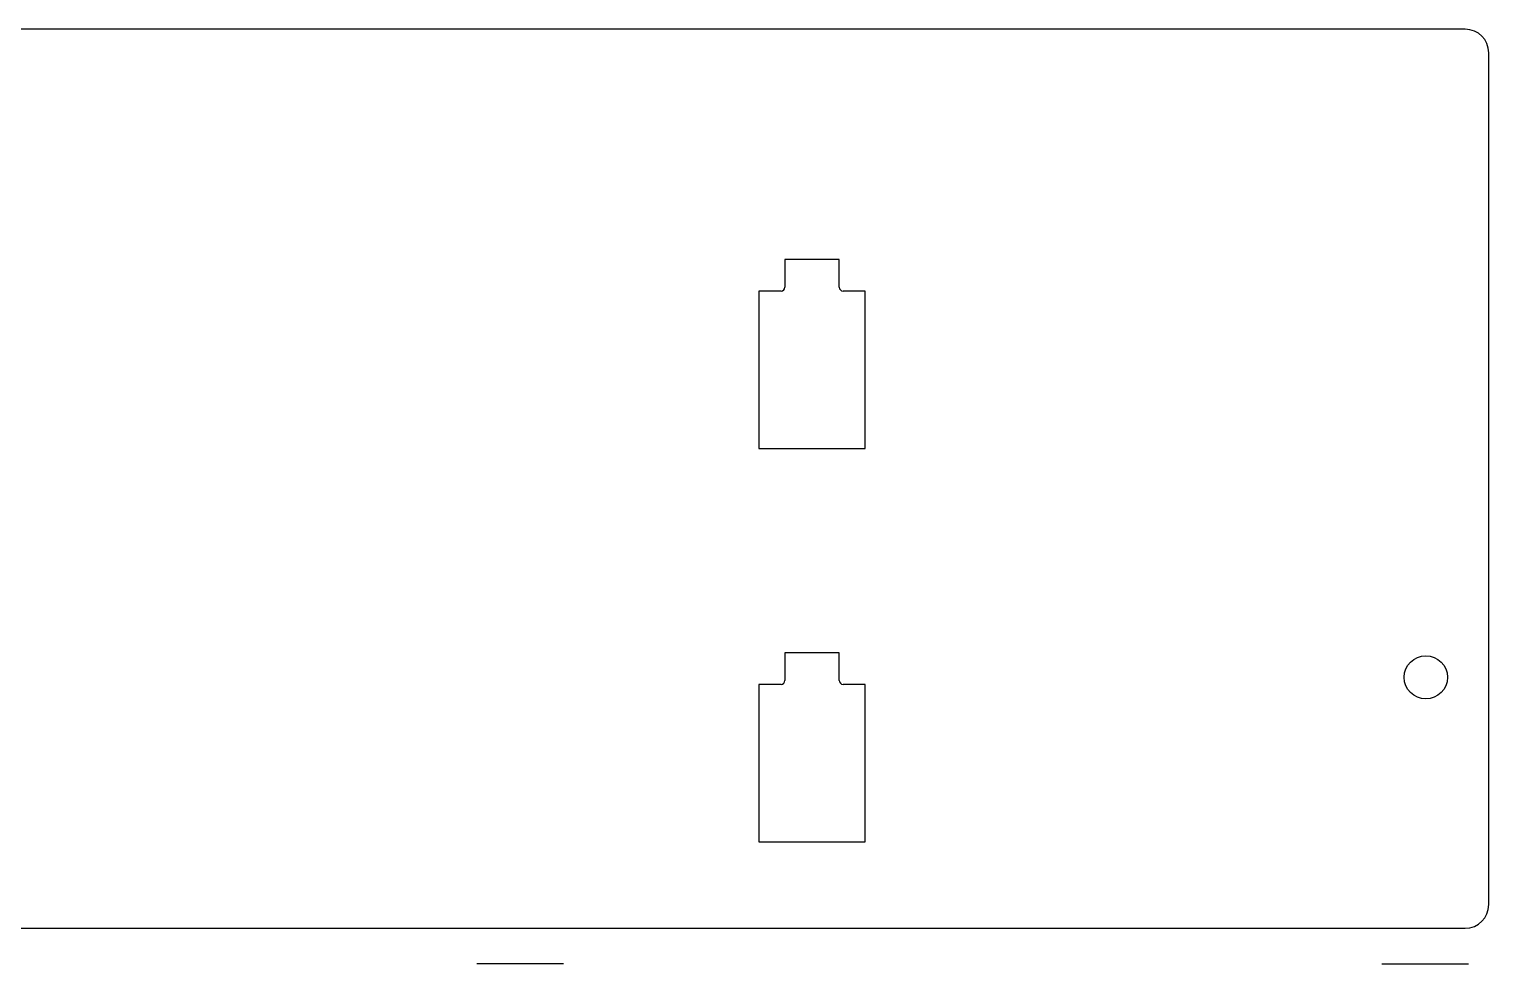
# Model space of a CAD drawing. Header units: inches. Extents: x -1545 to -733, y 114 to 571.
# Drawn here: x -1347.2 to -1161.7, y 247.6 to 366.4 of the extents above; entities that cross this region are included whole.
import ezdxf

# ---------------------------------------------------------------- set-up
doc = ezdxf.new("R2010")
doc.units = ezdxf.units.IN
doc.header["$MEASUREMENT"] = 0
doc.linetypes.add('Continuous2', pattern=[0])

msp = doc.modelspace()

# ---------------------------------------------------------------- linework, layer by layer
at = {"color": 1, "linetype": 'Continuous2', "lineweight": -3, "true_color": 0xff0000}
for p, q in [((-1164.75, 366.39), (-1358.75, 366.39)), ((-1161.75, 255.09), (-1161.75, 363.39)), ((-1358.75, 252.09), (-1164.75, 252.09)), ((-1279.34, 247.56), (-1290.34, 247.56)), ((-1175.34, 247.56), (-1164.34, 247.56))]:
    msp.add_line(p, q, dxfattribs=at)
at = {"color": 5, "linetype": 'Continuous2', "lineweight": -3, "true_color": 0x0000ff}
for p, q in [((-1244.3, 337.09), (-1251.2, 337.09)), ((-1251.2, 337.09), (-1251.2, 333.59)), ((-1244.3, 333.59), (-1244.3, 337.09)), ((-1254.5, 333.09), (-1254.5, 313.09)), ((-1251.7, 333.09), (-1254.5, 333.09)), ((-1241, 333.09), (-1243.8, 333.09)), ((-1241, 313.09), (-1241, 333.09)), ((-1254.5, 313.09), (-1241, 313.09)), ((-1244.3, 287.09), (-1251.2, 287.09)), ((-1251.2, 287.09), (-1251.2, 283.59)), ((-1244.3, 283.59), (-1244.3, 287.09)), ((-1254.5, 283.09), (-1254.5, 263.09)), ((-1251.7, 283.09), (-1254.5, 283.09)), ((-1241, 283.09), (-1243.8, 283.09)), ((-1241, 263.09), (-1241, 283.09)), ((-1254.5, 263.09), (-1241, 263.09))]:
    msp.add_line(p, q, dxfattribs=at)
msp.add_circle((-1169.75, 283.99), 2.75, dxfattribs=at)
at = {"color": 1, "linetype": 'Continuous2', "lineweight": -3, "true_color": 0xff0000}
for centre, start, end in [((-1164.75, 363.39), 0, 90), ((-1164.75, 255.09), 270, 360)]:
    msp.add_arc(centre, 3, start, end, dxfattribs=at)
at = {"color": 5, "linetype": 'Continuous2', "lineweight": -3, "true_color": 0x0000ff}
for centre, start, end in [((-1251.7, 333.59), 270, 360), ((-1243.8, 333.59), 180, 270), ((-1251.7, 283.59), 270, 0), ((-1243.8, 283.59), 180, 270)]:
    msp.add_arc(centre, 0.5, start, end, dxfattribs=at)

doc.saveas('drawing.dxf')
